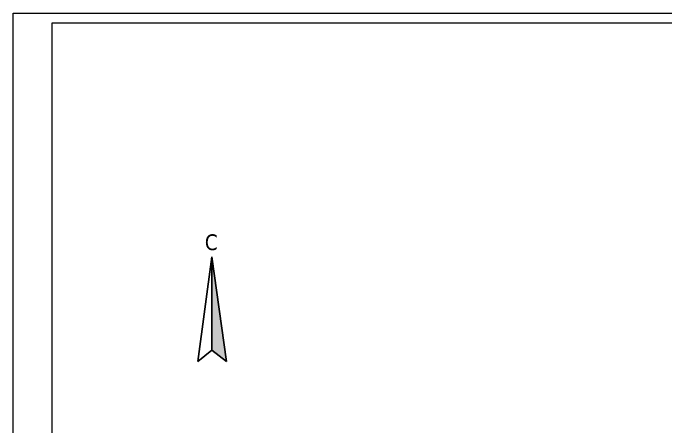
# Model space of a CAD drawing. Extents: x 108150 to 142535, y -18867 to -9422.
# Drawn here: x 139113.5 to 139447.1, y -13106.2 to -12894.6 of the extents above; entities that cross this region are included whole.
import ezdxf

# ---------------------------------------------------------------- set-up
doc = ezdxf.new("R2010")
doc.units = 0
doc.header["$MEASUREMENT"] = 0
doc.layers.add('(002) Рамка', color=7, linetype='Continuous')

# ---------------------------------------------------------------- blocks, each defined once
blk = doc.blocks.new('edsw')
blk.add_hatch(color=256).paths.add_polyline_path([(24.72, 353.54), (28.51, 350.59), (24.72, 377.83)])
for points in [[(24.72, 377.83), (21.07, 350.59)], [(24.72, 353.54), (24.72, 377.83)], [(24.72, 377.83), (28.51, 350.59)], [(21.07, 350.59), (24.72, 353.54), (28.51, 350.59)]]:
    blk.add_lwpolyline(points)
at = {"layer": '(002) Рамка', "insert": (22.88, 383.7), "char_height": 4.1079, "width": 8.3983, "attachment_point": 1}
blk.add_mtext('{\\fTahoma|b0|i0|c0|p34;C}', dxfattribs=at)

msp = doc.modelspace()

# ---------------------------------------------------------------- linework, layer by layer
at = {"color": 0, "linetype": 'Continuous', "lineweight": 13}
for p, q in [((139113.4587, -14092.4422), (139113.4587, -12894.5928)), ((139113.4587, -12894.5928), (142151.6637, -12894.5928)), ((139133.4587, -12899.5928), (142146.6637, -12899.5928)), ((139133.4587, -14087.4422), (139133.4587, -12899.5928))]:
    msp.add_line(p, q, dxfattribs=at)

# ---------------------------------------------------------------- block references
at = {"xscale": 1.963204234610102, "yscale": 1.963204234610102, "zscale": 1.963204234610102}
msp.add_blockref('edsw', (139166.5299, -13761.0285), dxfattribs=at)

doc.saveas('drawing.dxf')
